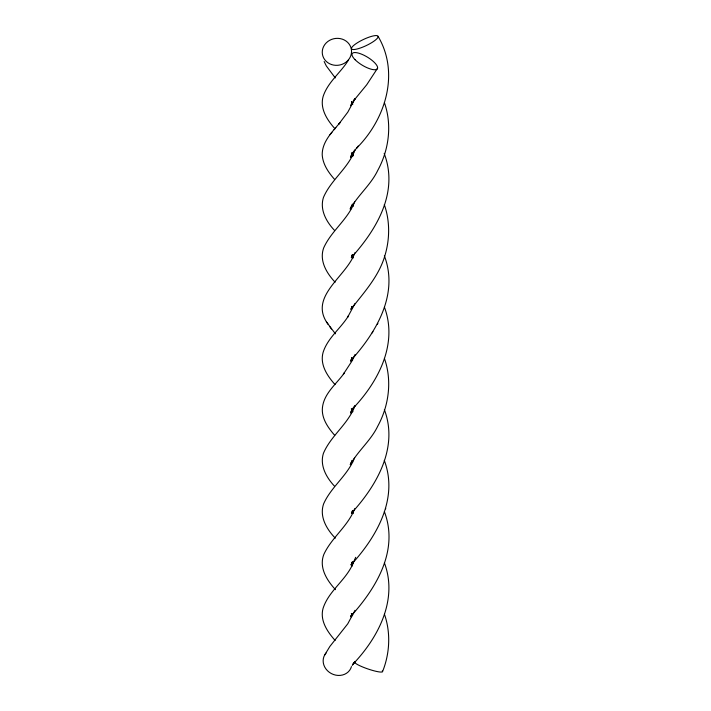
<?xml version="1.0" encoding="UTF-8"?>
<svg xmlns="http://www.w3.org/2000/svg" width="711" height="711" viewBox="0 0 711 711"><rect width="100%" height="100%" fill="white"/><g stroke="black" fill="none" stroke-linecap="round" stroke-linejoin="round"><path stroke-width="1.07" d="M351.492 359.064L351.447 360.824L351.945 357.971L350.887 361.277L352.452 358.077L350.559 360.797C375.941 332.828 399.067 294.63 384.367 255.844M351.847 562.597L351.225 565.129L352.772 561.966L351.083 564.81C376.475 537.072 398.773 498.802 384.278 460.346M351.456 410.878L351.323 412.638L351.821 409.776L350.576 413.011L354.771 406.097L352.878 408.487C378.19 381.994 398.204 344.071 384.402 307.099M351.518 154.411L351.278 157.042L351.785 154.171L350.496 157.398L354.7 150.456L352.763 152.821L358.291 146.084L356.575 148.19C385.309 119.555 399.964 73.437 378.128 36.439A14.682 3.359 -25.4 0 0 357.597 42.642A14.682 3.359 -25.4 0 0 358.673 48.561A14.682 3.359 -25.4 0 0 378.128 36.439M351.501 461.821L351.154 464.443L351.661 461.572L350.239 464.736C357.909 450.89 370.875 440.571 377.79 426.102C388.961 405.643 392.232 380.545 384.402 358.371M351.492 206.226L351.101 208.847L351.607 205.968L350.141 209.114C357.837 195.232 370.831 184.887 377.763 170.382C388.944 149.914 392.223 124.816 384.393 102.633M351.421 105.228L351.918 102.375L350.807 105.663L354.976 98.793L353.189 101.273L366.734 84.751L377.594 68.167M351.598 257.178L351.927 255.285M351.545 309.001L351.874 307.108M351.563 564.596L351.892 562.703M351.474 616.419L351.972 613.566L350.958 616.89L352.523 613.7L350.674 616.446C376.048 588.29 399.164 550.714 384.358 511.582M351.918 255.196L351.403 257.746L352.94 254.609L351.376 257.524C375.488 230.791 397.253 195.321 385.735 157.949L384.198 153.363M385.629 508.88L385.726 508.418M351.821 307.001L351.163 309.516L352.709 306.352L350.985 309.169C364.512 291.857 380.047 275.068 385.602 253.125L385.744 252.681C389.877 236.959 389.708 219.983 384.304 204.599M355.696 557.317L351.705 566.267L352.212 565.325C344.631 581.065 328.518 591.463 323.096 608.278C319.639 620.445 327.433 631.812 335.13 640.451M382.536 671.664C389.841 653.48 390.899 632.674 384.402 614.108M355.011 98.731L347.812 112.134L338.685 124.238L340.142 122.443C332.33 131.899 322.119 141.56 322.199 154.776C322.821 164.348 328.464 172.48 334.632 179.456M355.056 149.754C348.417 168.16 331.033 179.687 323.461 197.418C319.577 209.496 326.189 221.574 334.339 230.186M354.682 201.755C347.972 219.512 331.282 230.808 323.665 247.943C319.079 260.697 326.607 273.175 335.121 282.214M354.798 252.796C346.968 276.57 307.321 296.665 328.278 324.545M354.993 303.526L347.706 317.106L348.461 315.844C340.738 328.473 327.664 337.885 323.123 352.336C319.63 364.494 327.3 375.941 335.032 384.58M355.002 354.54L351.741 361.384L343.324 374.244L344.48 372.751C336.721 383.78 324.26 392.996 322.483 407.207C321.15 418.032 327.958 427.595 334.712 435.336M355.038 405.554C348.417 424.023 330.891 435.532 323.407 453.36C319.603 465.438 326.322 477.445 334.41 486.066M354.656 457.555C347.946 475.366 331.166 486.662 323.612 503.877C319.177 516.639 326.66 529.206 335.299 538.165M354.762 508.596C348.061 526.211 331.628 537.516 323.843 554.411C318.732 567.511 326.873 580.327 335.485 589.668M354.993 610.34L347.759 623.823L329.851 646.477L324.563 655.195M351.456 513.351L352.612 511.005M352.487 511.2L351.474 513.155C376.626 485.666 398.711 447.761 384.367 409.643M377.345 324.305L377.888 323.389M372.173 332.917L372.92 331.664M352.238 665.416L354.842 661.728L352.994 664.154C378.234 637.66 398.187 599.764 384.393 562.836M348.514 60.026C340.782 72.629 327.86 82.041 323.15 96.403C319.63 108.543 327.167 120.07 334.943 128.709M330.002 134.672L331.93 132.308M334.108 129.669L335.823 127.562M335.29 77.943L326.296 65.919L324.145 61.502M326.376 321.834L335.388 333.806M351.581 102.277L352.665 103.806M353.029 155.433L351.43 153.158L352.452 155.114M351.785 204.839L352.843 206.332M352.114 256.529L353.163 258.004M351.474 357.917L352.558 359.455M351.696 460.47L352.754 461.963M352.034 512.151L353.083 513.635M351.367 613.566L352.452 615.104M329.691 326.509L331.45 329.006M351.421 613.726L352.612 615.584L351.838 613.993M351.323 408.798L352.38 410.736M351.581 101.975L352.745 104.348M351.43 152.954L352.967 156.091M351.634 306.637L352.416 308.236M351.901 358.38L352.683 359.962M351.758 409.349L352.914 411.705M352.514 153.043L353.42 154.945M352.38 204.048L353.296 205.968M352.283 255.036L353.207 256.973M352.309 510.853L353.225 512.782M352.229 561.823L353.154 563.77M351.536 614.073L352.007 615.744L351.678 613.842M351.581 358.468L352.034 360.148L351.696 358.246M351.625 102.864L352.052 104.553L351.554 101.709M351.554 409.412L352.087 411.962L351.59 409.118M351.598 153.807L352.096 156.367L351.607 153.532M351.598 306.432L351.936 308.334M351.465 666.589A14.682 13.038 26 0 1 331.317 673.548A14.682 13.038 26 0 1 326.029 653.089M382.26 670.971A14.682 2.195 18.9 0 1 369.72 669.558A14.682 2.195 18.9 0 1 354.762 662.119M355.082 59.697A14.682 4.79 31 0 0 376.91 69.216A14.682 4.79 31 0 0 362.414 54.525A14.682 4.79 31 0 0 355.082 59.697M331.495 64.541A14.682 13.465 -9.9 0 0 351.394 49.494A14.682 13.465 -9.9 0 0 327.815 41.505A14.682 13.465 -9.9 0 0 331.495 64.541"/></g></svg>
